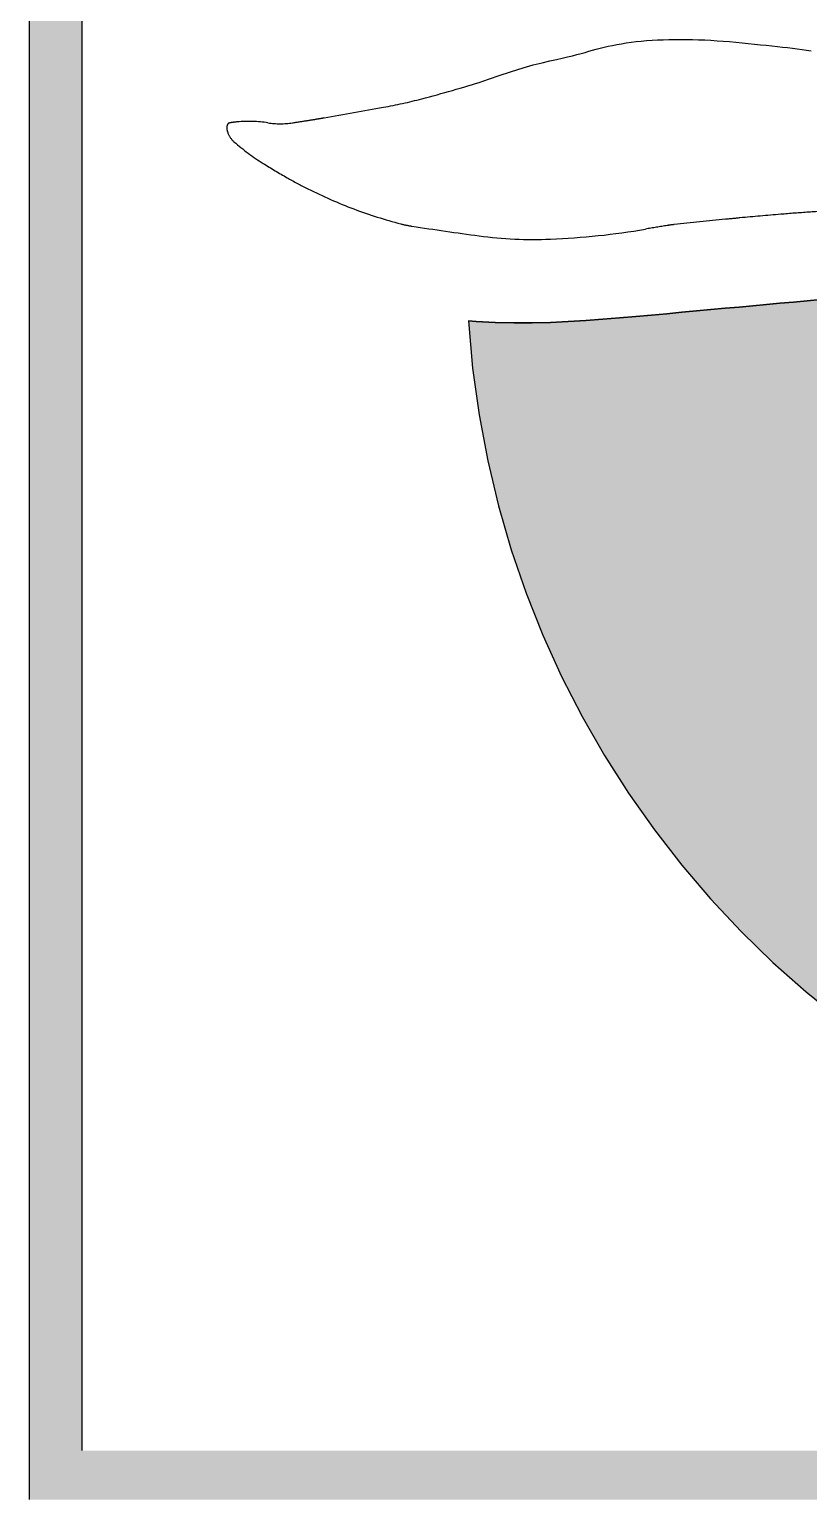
# Model space of a CAD drawing. Extents: x -2384 to 29887, y -2542 to 22350.
# Drawn here: x 6099.04 to 6107.3, y 2272.08 to 2287.65 of the extents above; entities that cross this region are included whole.
import ezdxf

# ---------------------------------------------------------------- set-up
doc = ezdxf.new("R2010")
doc.units = 0
doc.header["$LTSCALE"] = 63.5
doc.header["$MEASUREMENT"] = 0
doc.linetypes.add('PHANTOM', pattern=[2.5, 1.25, -0.25, 0.25, -0.25, 0.25, -0.25])
doc.layers.get('0').update_dxf_attribs({"linetype": 'CONTINUOUS'})
doc.layers.add('weld controller', color=1, linetype='PHANTOM')

# ---------------------------------------------------------------- blocks, each defined once
blk = doc.blocks.new('A$C53227E15')
at = {"layer": 'weld controller', "ltscale": 0.5}
h = blk.add_hatch(color=256, dxfattribs=at)
h.paths.add_polyline_path([(-251.4088231269106, 27.64731021690068), (-251.4079806753825, 52.21855713883906), (-223.2969837756377, 52.21759332319016), (-223.2978262271654, 27.64634640125178)], flags=16)
h.paths.add_polyline_path([(-251.9677487614354, 27.12982207296), (-251.9668708233226, 52.73608360829303), (-222.7794587256503, 52.73508288659559), (-222.7803366637636, 27.12882135126301)])
h = blk.add_hatch(color=256, dxfattribs=at)
edge = h.paths.add_edge_path()
edge.add_line((-242.7347371748674, 39.90948002423647), (-242.8122636248204, 39.90554565722141))
edge.add_line((-242.8122636248208, 39.90554565722096), (-242.9803388369419, 39.89403008829413))
edge.add_line((-242.9803388369419, 39.89403008829413), (-243.1355241842034, 39.88160920804285))
edge.add_line((-243.1355241842029, 39.88160920804285), (-243.2861370911392, 39.86904900812351))
edge.add_line((-243.2861370911396, 39.86904900812306), (-243.4342698143296, 39.8564777038664))
edge.add_line((-243.4342698143291, 39.8564777038664), (-243.5804583177105, 39.84386406657813))
edge.add_line((-243.580458317711, 39.84386406657813), (-243.7252385667121, 39.83117686727383))
edge.add_line((-243.7252385667116, 39.83117686727383), (-243.8691465264246, 39.81838487714276))
edge.add_line((-243.8691465264246, 39.81838487714231), (-244.0127181598887, 39.80545686762207))
edge.add_line((-244.0127181598887, 39.80545686762207), (-244.1564894321996, 39.79236160970413))
edge.add_line((-244.1564894322, 39.79236160970459), (-244.3009963084428, 39.77906787467737))
edge.add_line((-244.3009963084423, 39.77906787467737), (-244.4467616426937, 39.76555062643001))
edge.add_line((-244.4467616426941, 39.76555062643001), (-244.5942558483171, 39.75180959968429))
edge.add_line((-244.5942558483171, 39.75180959968429), (-244.7439362284344, 39.73785072186547))
edge.add_line((-244.743936228434, 39.73785072186547), (-244.8962600861651, 39.72367992039972))
edge.add_line((-244.8962600861655, 39.72367992039972), (-245.0516847246345, 39.70930312271685))
edge.add_line((-245.0516847246345, 39.70930312271685), (-245.2106674473257, 39.69472625624849))
edge.add_line((-245.2106674473257, 39.69472625624849), (-245.3736655560124, 39.67995524840171))
edge.add_line((-245.3736655560124, 39.67995524840171), (-245.5411363555791, 39.66499602658405))
edge.add_line((-245.5411363555791, 39.66499602658405), (-245.713410199784, 39.64997532047573))
edge.add_line((-245.713410199784, 39.64997532047573), (-245.8903096501858, 39.63550306837578))
edge.add_line((-245.8903096501858, 39.63550306837578), (-246.0715303192223, 39.62231001085729))
edge.add_line((-246.0715303192223, 39.62231001085729), (-246.2567678199944, 39.61112688845196))
edge.add_line((-246.2567678199944, 39.61112688845196), (-246.4457177652139, 39.60268444171106))
edge.add_line((-246.4457177652139, 39.60268444171152), (-246.638075767743, 39.59771341118267))
edge.add_line((-246.638075767743, 39.59771341118267), (-246.8335374403555, 39.59694453740531))
edge.add_line((-246.8335374403555, 39.59694453740531), (-247.0317983958921, 39.6011085609307))
edge.add_line((-247.0317983958921, 39.6011085609307), (-247.2333543939917, 39.61104368493261))
edge.add_line((-247.2333543939917, 39.61104368493261), (-247.3151379097912, 39.61770028305318))
edge.add_arc((-237.161026686992, 40.27496437414993), 10.17536096708216, 183.7035241503204, 357.3049574420958)
edge.add_line((-226.9969202079583, 39.79651866847735), (-227.2194862130577, 39.78617063172442))
edge.add_line((-227.2194862130582, 39.78617063172487), (-227.4282184703275, 39.78067784507357))
edge.add_line((-227.428218470327, 39.78067784507311), (-227.6046748382309, 39.77989782707391))
edge.add_line((-227.6046748382309, 39.77989782707391), (-227.7582897669836, 39.78239199540167))
edge.add_line((-227.7582897669836, 39.78239199540167), (-227.8984977068926, 39.78672176772216))
edge.add_line((-227.8984977068931, 39.7867217677217), (-228.0331662207122, 39.79169659094441))
edge.add_line((-228.0331662207118, 39.79169659094441), (-228.1638953216852, 39.79711802893507))
edge.add_line((-228.1638953216852, 39.79711802893462), (-228.2907181357664, 39.80303567480587))
edge.add_line((-228.2907181357659, 39.80303567480587), (-228.4136677882107, 39.80949912165033))
edge.add_line((-228.4136677882107, 39.80949912165033), (-228.5327774050884, 39.81655796258019))
edge.add_line((-228.5327774050884, 39.81655796258065), (-228.6480801120156, 39.82426179068989))
edge.add_line((-228.648080112016, 39.82426179068989), (-228.7596090347179, 39.83266019909934))
edge.add_line((-228.7596090347179, 39.83266019909934), (-228.8673972989882, 39.84180278090025))
edge.add_line((-228.8673972989882, 39.84180278090071), (-228.9715607818425, 39.85171432726884))
edge.add_line((-228.9715607818425, 39.85171432726884), (-229.0725463655585, 39.86232042158645))
edge.add_line((-229.0725463655581, 39.86232042158645), (-229.1708836836979, 39.87352184532983))
edge.add_line((-229.1708836836983, 39.87352184532983), (-229.267102369829, 39.88521937993301))
edge.add_line((-229.267102369829, 39.88521937993255), (-229.3617320574181, 39.8973138068759))
edge.add_line((-229.3617320574176, 39.8973138068759), (-229.4553023802796, 39.90970590760116))
edge.add_line((-229.45530238028, 39.90970590760162), (-229.5483429718497, 39.92229646356418))
edge.add_line((-229.5483429718497, 39.92229646356418), (-229.6413834655118, 39.93498625621987))
edge.add_line((-229.6413834655118, 39.93498625621987), (-229.7349203983472, 39.94769811703873))
edge.add_line((-229.7349203983472, 39.94769811703873), (-229.8293179201082, 39.9604430774707))
edge.add_line((-229.8293179201082, 39.96044307747025), (-229.9249070837427, 39.97325421895675))
edge.add_line((-229.9249070837423, 39.97325421895721), (-230.0220189425713, 39.98616462302925))
edge.add_line((-230.0220189425718, 39.98616462302925), (-230.1209845500603, 39.99920737098091))
edge.add_line((-230.1209845500598, 39.99920737098091), (-230.2221349580745, 40.01241554437911))
edge.add_line((-230.222134958075, 40.01241554437956), (-230.3258012213682, 40.02582222481988))
edge.add_line((-230.3258012213682, 40.02582222481988), (-230.432314391659, 40.03946049352635))
edge.add_line((-230.432314391659, 40.03946049352635), (-230.5418841463893, 40.05330554422835))
edge.add_line((-230.5418841463888, 40.05330554422881), (-230.6542346577157, 40.06710101912631))
edge.add_line((-230.6542346577157, 40.06710101912586), (-230.7689687216839, 40.08053267267587))
edge.add_line((-230.7689687216839, 40.08053267267587), (-230.8856891342994, 40.09328625927174))
edge.add_line((-230.8856891342994, 40.09328625927219), (-231.003998691559, 40.10504753332498))
edge.add_line((-231.003998691559, 40.10504753332498), (-231.1235001894406, 40.11550224926077))
edge.add_line((-231.1235001894411, 40.11550224926077), (-231.2437964240044, 40.12433616148428))
edge.add_line((-231.2437964240044, 40.12433616148428), (-231.3644901912567, 40.13123502440931))
edge.add_line((-231.3644901912567, 40.13123502440931), (-231.4855152888781, 40.13573571796042))
edge.add_line((-231.4855152888781, 40.13573571796042), (-231.5770622155724, 40.13651512505021))
edge.add_arc((-237.1610266869934, 40.27496437415084), 5.585680568442172, 183.7516793007172, 358.5796949843318, ccw=False)
for p, q in [((-251.9677487614372, 27.12982207295818), (-251.9668708233239, 52.73608360829485)), ((-251.4088231269125, 27.64731021690068), (-251.4079806753844, 52.21855713884133)), ((-245.8321549528796, 42.52790699137631), (-245.7869468438084, 42.53760292557899)), ((-245.7869468438084, 42.53760292557899), (-245.7402387330699, 42.54682511848887)), ((-245.7402387330699, 42.54682511848887), (-245.6919714121354, 42.55549461975943)), ((-245.6919714121354, 42.55549461975943), (-245.6420856724812, 42.56353247905145)), ((-245.6420856724812, 42.56353247905145), (-245.5905223055793, 42.57085974602569)), ((-245.5905223055793, 42.57085974602569), (-245.5372549975814, 42.57741062951891)), ((-245.5372549975814, 42.57741062951891), (-245.4823890133544, 42.58317197508813)), ((-245.4823890133544, 42.58317197508813), (-245.4260625124411, 42.58814378747365)), ((-245.4260625124411, 42.58814378747365), (-245.3684136543898, 42.59232607140802)), ((-245.3684136543898, 42.59232607140802), (-245.3095805987405, 42.59571883163198)), ((-245.3095805987405, 42.59571883163198), (-245.249701505039, 42.59832207287855)), ((-245.249701505039, 42.59832207287855), (-245.1889145328305, 42.60013579988663)), ((-245.1889145328305, 42.60013579988663), (-245.1273578416549, 42.60116001739289)), ((-245.1273578416549, 42.60116001739289), (-245.0651498538728, 42.60139801897185)), ((-245.0651498538728, 42.60139801897185), (-245.0023300430685, 42.60086625354143)), ((-245.0023300430685, 42.60086625354143), (-244.9389181456509, 42.59958445885422)), ((-244.9389181456509, 42.59958445885422), (-244.8749338980124, 42.59757237266513)), ((-244.8749338980124, 42.59757237266513), (-244.8103970365628, 42.59484973272993)), ((-244.8103970365628, 42.59484973272993), (-244.7453272976945, 42.5914362768026)), ((-244.7453272976945, 42.5914362768026), (-244.6797444178133, 42.58735174263848)), ((-244.6797444178133, 42.58735174263848), (-244.613668133321, 42.58261586799108)), ((-244.613668133321, 42.58261586799108), (-244.5471741017736, 42.57726484009299)), ((-244.5471741017736, 42.57726484009299), (-244.4805616653543, 42.5714006441176)), ((-244.4805616653543, 42.5714006441176), (-244.4141860874024, 42.56514171470781)), ((-244.4141860874024, 42.56514171470781), (-244.3484026312549, 42.55860648650787)), ((-244.3484026312549, 42.55860648650787), (-244.2835665602552, 42.55191339416888)), ((-244.2835665602552, 42.55191339416888), (-244.2200331377398, 42.54518087233828)), ((-244.2200331377398, 42.54518087233828), (-244.1581576270478, 42.5385273556617)), ((-244.1581576270478, 42.5385273556617), (-244.0982952915201, 42.53207127878431)), ((-244.0982952915201, 42.53207127878431), (-244.0406994209447, 42.52589159870467)), ((-246.5340730033295, 42.35407717070893), (-246.4532545222237, 42.37307512118605)), ((-246.4532545222237, 42.37307512118605), (-246.3825089774964, 42.38872403421146)), ((-246.3825089774964, 42.38872403421146), (-246.3197999449012, 42.40246168643807)), ((-246.3197999449012, 42.40246168643807), (-246.2632790864036, 42.41549279891615)), ((-246.2632790864036, 42.41549279891615), (-246.2118504088526, 42.42808987027274)), ((-246.2118504088526, 42.42808987027274), (-246.1646060053176, 42.44029234353593)), ((-246.1646060053176, 42.44029234353593), (-246.1206379688692, 42.45213966173242)), ((-246.1206379688692, 42.45213966173242), (-246.0790383925801, 42.4636712678921)), ((-246.0790383925801, 42.4636712678921), (-246.0388993695165, 42.47492660503895)), ((-246.0388993695165, 42.47492660503895), (-245.9993129927511, 42.48594511620149)), ((-245.9993129927511, 42.48594511620149), (-245.9593713553518, 42.49676624440326)), ((-245.9593713553518, 42.49676624440326), (-245.9183080001267, 42.50740970044671)), ((-245.9183080001267, 42.50740970044671), (-245.8759222688104, 42.51781626621914)), ((-245.8759222688104, 42.51781626621914), (-245.8321549528796, 42.52790699137631)), ((-244.0406994209447, 42.52589159870467), (-243.9852154109221, 42.51990936181255)), ((-243.9852154109221, 42.51990936181255), (-243.9315866835041, 42.51400613683882)), ((-243.9315866835041, 42.51400613683882), (-243.8795566607323, 42.5080634925248)), ((-243.8795566607323, 42.5080634925248), (-243.828868764665, 42.50196299760364)), ((-243.828868764665, 42.50196299760364), (-243.7792664173458, 42.49558622081486)), ((-243.7792664173458, 42.49558622081486), (-243.7304930408263, 42.48881473089205)), ((-243.7304930408263, 42.48881473089205), (-243.6822920571567, 42.48153009657017)), ((-246.9988047766606, 42.21583946131022), (-246.8573303074886, 42.26261132808622)), ((-246.8573303074886, 42.26261132808622), (-246.7340744717103, 42.30028305081169)), ((-246.7340744717103, 42.30028305081169), (-246.6270008450747, 42.33029240613632)), ((-246.6270008450747, 42.33029240613632), (-246.5340730033295, 42.35407717070893)), ((-247.1605343034844, 42.15852967383171), (-246.9988047766606, 42.21583946131022)), ((-244.743936228434, 39.73785072186547), (-244.8962600861655, 39.72367992039972)), ((-244.8962600861655, 39.72367992039972), (-244.743936228434, 39.73785072186547)), ((-244.5942558483171, 39.75180959968429), (-244.743936228434, 39.73785072186547)), ((-244.743936228434, 39.73785072186547), (-244.5942558483171, 39.75180959968429)), ((-244.4467616426941, 39.76555062643001), (-244.5942558483171, 39.75180959968429)), ((-244.5942558483171, 39.75180959968429), (-244.4467616426941, 39.76555062643001)), ((-244.3009963084423, 39.77906787467737), (-244.4467616426941, 39.76555062643001)), ((-244.4467616426941, 39.76555062643001), (-244.3009963084423, 39.77906787467737)), ((-244.1564894322, 39.79236160970459), (-244.3009963084423, 39.77906787467737)), ((-244.3009963084423, 39.77906787467737), (-244.1564894322, 39.79236160970459)), ((-244.0127181598887, 39.80545686762207), (-244.1564894322, 39.79236160970459)), ((-244.1564894322, 39.79236160970459), (-244.0127181596226, 39.80545686760524)), ((-243.8691465264246, 39.81838487714231), (-244.0127181598887, 39.80545686762207)), ((-244.0127181596226, 39.80545686760524), (-243.869146526124, 39.81838487718005)), ((-243.7252385667116, 39.83117686727383), (-243.8691465264246, 39.81838487714231)), ((-243.869146526124, 39.81838487718005), (-243.725238567114, 39.83117686722062)), ((-243.580458317711, 39.84386406657813), (-243.7252385667116, 39.83117686727383)), ((-243.725238567114, 39.83117686722062), (-243.5804583180102, 39.84386406653084)), ((-247.2333543939917, 39.61104368493261), (-247.3151379097912, 39.61770028305273)), ((-247.3151379097912, 39.61770028305273), (-247.233354393984, 39.61104368493261)), ((-247.0317983958921, 39.6011085609307), (-247.2333543939917, 39.61104368493261)), ((-247.233354393984, 39.61104368493261), (-247.0317983959058, 39.6011085609307)), ((-246.8335374403555, 39.59694453740531), (-247.0317983958921, 39.6011085609307)), ((-247.0317983959058, 39.6011085609307), (-246.8335374403609, 39.59694453740531)), ((-246.638075767743, 39.59771341118267), (-246.8335374403555, 39.59694453740531)), ((-246.8335374403609, 39.59694453740531), (-246.6380757677357, 39.59771341118267)), ((-246.4457177652139, 39.60268444171152), (-246.638075767743, 39.59771341118267)), ((-246.6380757677357, 39.59771341118267), (-246.4457177652139, 39.60268444171152)), ((-246.2567678199944, 39.61112688845196), (-246.4457177652139, 39.60268444171152)), ((-246.4457177652139, 39.60268444171152), (-246.2567678199794, 39.61112688845242)), ((-246.0715303192223, 39.62231001085729), (-246.2567678199944, 39.61112688845196)), ((-246.2567678199794, 39.61112688845242), (-246.071530319221, 39.62231001085729)), ((-245.8903096501858, 39.63550306837578), (-246.0715303192223, 39.62231001085729)), ((-246.071530319221, 39.62231001085729), (-245.8903096501226, 39.63550306837851)), ((-245.713410199784, 39.64997532047573), (-245.8903096501858, 39.63550306837578)), ((-245.8903096501226, 39.63550306837851), (-245.7134101998663, 39.64997532047164)), ((-245.5411363555791, 39.66499602658405), (-245.713410199784, 39.64997532047573)), ((-245.7134101998663, 39.64997532047164), (-245.5411363556423, 39.66499602659496)), ((-245.3736655560124, 39.67995524840171), (-245.5411363555791, 39.66499602658405)), ((-245.5411363556423, 39.66499602659496), (-245.3736655562511, 39.67995524838807)), ((-245.2106674473257, 39.69472625624849), (-245.3736655560124, 39.67995524840171)), ((-245.3736655562511, 39.67995524838807), (-245.2106674469555, 39.69472625623712)), ((-245.0516847246345, 39.70930312271685), (-245.2106674473257, 39.69472625624849)), ((-245.2106674469555, 39.69472625623712), (-245.0516847246345, 39.70930312271685)), ((-244.8962600861655, 39.72367992039972), (-245.0516847246345, 39.70930312271685)), ((-245.0516847246345, 39.70930312271685), (-244.8962600861655, 39.72367992039972))]:
    blk.add_line(p, q, dxfattribs=at)
for centre, radius, start, end in [((-251.2519826672424, 55.11932588734362), 13.59125410701606, 284.6728509626288, 287.5198011377014), ((-249.1196890081983, 46.97578690123873), 5.173184051082173, 280.0575140029837, 284.6728509624392), ((-251.6053305513897, 57.96397498521128), 16.4268452350841, 279.0050086569076, 279.467067937234), ((-249.9676511991884, 48.14291530815262), 6.470178782853479, 279.4670679347239, 280.0060153537569), ((-371.9675184336929, 739.6140235657972), 708.621345669509, 280.0060153541297, 280.0575140030608), ((-249.7992560946368, 41.66209633900098), 0.07676668617092805, 177.1569463862051, 191.3122822006567), ((-249.7759469252633, 41.66093877273261), 0.1001045810319521, 158.9529760531917, 177.1569463832574), ((-249.6387906341133, 41.69419627515981), 0.2404113314313522, 191.3122822016122, 199.2972939155346), ((-249.84249818032, 41.68654809428608), 0.02879604788171768, 124.6441083038909, 158.9529760503708), ((-249.6473341689493, 41.6912048247882), 0.2313592177102326, 199.2972939126917, 228.896034826248), ((-249.8366162314496, 41.67803575141352), 0.03914289782247407, 100.1189701115691, 124.6441083178978), ((-249.6808340311886, 40.80515350475935), 0.9258173084389878, 95.11294688487838, 100.1189701023848), ((-249.6429377899358, 40.381615365779), 1.351047458207366, 81.32875706564133, 95.11294688464248), ((-249.3089974432032, 42.57127492232576), 0.8639299973782963, 261.3287570661683, 278.5900388983473), ((-252.2219670793993, 61.85506327679059), 20.3664909933397, 278.5900388976104, 279.0050086557467), ((-248.186170935011, 43.36593370795026), 2.453906141469226, 228.8960348272627, 237.8929571146757), ((-245.8902283211796, 47.02498062071936), 6.773625668921435, 237.8929571145818, 240.395228993669), ((-246.8508597459549, 45.3342913151082), 4.829083804529359, 240.3952289935171, 243.3588770060749), ((-246.7308298227827, 45.57355645042571), 5.096768296861662, 243.3588770061099, 249.3401608871019), ((-246.7877579984388, 45.42258044387336), 4.935415975099624, 249.3401608872329, 255.4185211031256), ((-218.8640349453217, -212.9793366130739), 254.9752855705628, 95.79083204782667, 95.91368355504235), ((-242.545202982209, 20.52904880972619), 20.26916340423699, 95.3551069418065, 95.7908320474585), ((-240.5319816974679, -0.9482080365160073), 41.84057090538977, 94.76167724380805, 95.35510694217211), ((-242.3763334974719, 21.1931864947378), 19.62249301033291, 93.89512812630096, 94.761677243728), ((-243.3479224280613, 35.46284783087231), 5.319793275736807, 90.68085838096198, 93.89512812617099), ((-247.7395481465246, 41.76375354285847), 1.154818300447728, 255.4185211025063, 261.343482263957), ((-241.6002673493567, 82.08878400788672), 41.94450879586488, 261.3434822644284, 262.3261723582351), ((-246.6218749097197, 44.81996619217261), 4.338906502174861, 262.3261723582351, 272.323236367217), ((-246.7624340614216, 48.28454349597678), 7.806333901438193, 272.3232363671129, 279.7721667475268), ((-243.0303897037124, 26.7447414681501), 14.05439558152045, 98.9111897015214, 99.86155535724518), ((-244.9885736748793, 39.23348514051895), 1.413066419637719, 95.91368355462232, 98.91118970075877), ((-237.161026686992, 40.27496437414993), 10.1753609670821, 183.7035241503397, 357.3049574421052), ((-237.161026686992, 40.27496437414993), 10.17536096708207, 183.7035241503397, 357.3049574421052), ((-237.161026686992, 40.27496437415039), 10.17536096708213, 183.7035241503397, 357.3049574421052)]:
    blk.add_arc(centre, radius, start, end, dxfattribs=at)

msp = doc.modelspace()

# ---------------------------------------------------------------- block references
msp.add_blockref('A$C53227E15', (6351.006363642395, 2244.947456898732))

doc.saveas('drawing.dxf')
